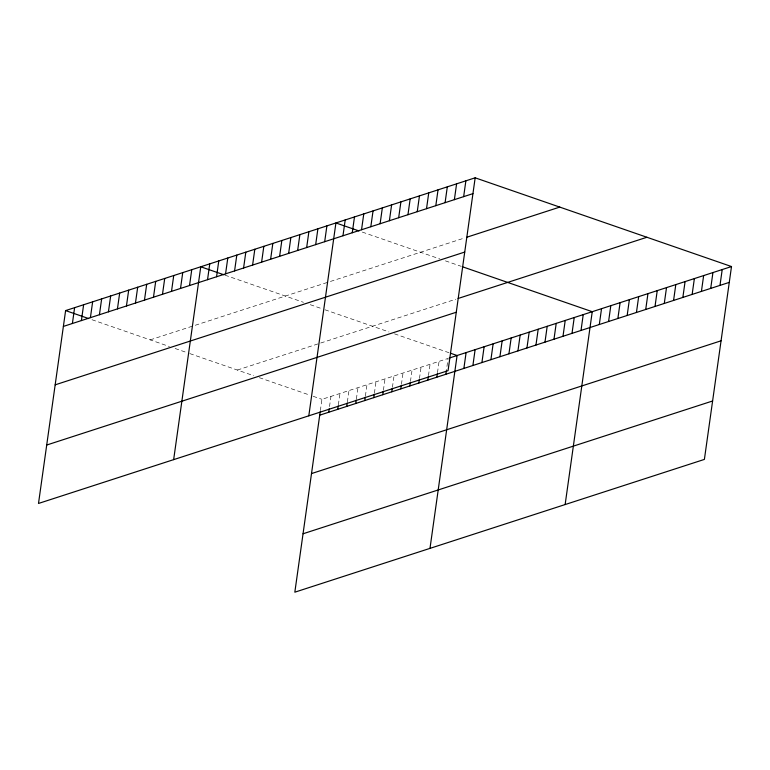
<?xml version="1.0" encoding="UTF-8"?>
<svg xmlns="http://www.w3.org/2000/svg" width="770" height="770" viewBox="0 0 770 770"><rect width="100%" height="100%" fill="white"/><g stroke="black" fill="none" stroke-linecap="round" stroke-linejoin="round"><path stroke-width="0.58" stroke-dasharray="3.85 2.89" d="M320.349 410.641L321.937 399.332L448.082 358.435L446.494 369.744M329.522 406.589L330.946 396.406M338.367 404.799L339.955 393.489M347.376 401.873L348.974 390.563M356.394 398.956L357.983 387.647M365.404 396.03L366.992 384.721M374.413 393.114L376.001 381.805M383.422 390.188L385.01 378.878M392.431 387.272L394.019 375.962M401.44 384.346L403.028 373.036M410.449 381.429L412.046 370.12M419.467 378.503L421.055 367.194M428.476 375.587L430.064 364.277M437.485 372.661L439.073 361.351M150.198 339.878L192.991 325.999M195.243 325.267L328.145 282.176M330.397 281.454L464.859 237.863M237.352 370.043L318.443 343.757M320.695 343.025L455.85 299.203M362.285 232.078L439.747 258.903M445.406 260.857L461.249 266.343M224.927 275.14L303.457 302.321M310.252 304.679L322.697 308.991M324.969 309.771L388.985 331.937M394.471 333.833L449.401 352.853M91.967 319.714L169.439 346.539M175.098 348.492L187.543 352.804M189.815 353.594L253.831 375.75M259.317 377.656L309.858 395.145M313.149 396.29L321.937 399.332"/><path stroke-width="1.16" d="M475.167 177.812L65.604 310.589L38.5 503.455L448.063 370.668L475.167 177.812L731.5 266.545L704.396 459.411L294.833 592.188L320.195 411.767M72.39 323.496L74.613 307.673M81.399 320.58L83.622 304.747M90.408 317.654L92.641 301.83M99.426 314.738L101.65 298.904M108.435 311.811L110.659 295.988M117.444 308.895L119.668 293.062M126.453 305.969L128.677 290.146M135.462 303.053L137.686 287.22M144.471 300.127L146.695 284.303M153.48 297.21L155.704 281.377M162.489 294.284L164.722 278.461M171.508 291.368L173.731 275.535M180.517 288.442L182.74 272.619M189.526 285.526L191.749 269.692M173.654 459.632L200.758 266.776L223.829 274.755M207.544 279.683L209.767 263.85M216.553 276.757L218.776 260.934M225.562 273.841L227.795 258.008M234.581 270.915L236.804 255.091M243.59 267.998L245.813 252.165M252.599 265.072L254.822 249.249M261.608 262.156L263.831 246.323M270.617 259.23L272.84 243.407M279.625 256.314L281.849 240.481M288.635 253.388L290.868 237.564M297.653 250.471L299.877 234.638M306.662 247.545L308.886 231.722M315.671 244.629L317.894 228.796M324.68 241.703L326.904 225.88M308.808 415.819L335.913 222.953L358.984 230.942M342.977 235.774L345.201 219.941M352.256 232.761L354.479 216.938M328.723 412.239L329.204 408.851M361.544 229.758L363.767 213.925M337.732 409.322L338.213 405.925M370.822 226.746L373.046 210.913M346.741 406.396L347.222 403.008M380.111 223.733L382.334 207.91M355.759 403.48L356.231 400.082M389.389 220.73L391.612 204.897M364.768 400.554L365.24 397.166M398.677 217.718L400.9 201.884M373.777 397.638L374.249 394.24M407.956 214.705L410.179 198.872M382.786 394.712L383.267 391.324M391.795 391.795L392.276 388.398M417.244 211.692L419.467 195.869M400.804 388.869L401.286 385.481M426.522 208.689L428.746 192.856M409.813 385.953L410.294 382.555M435.81 205.677L438.034 189.844M418.832 383.027L419.303 379.639M445.089 202.664L447.312 186.841M427.841 380.111L428.312 376.713M454.377 199.661L456.6 183.828M436.85 377.185L437.322 373.797M463.656 196.648L465.879 180.815M445.859 374.268L446.34 370.87M429.987 548.375L457.091 355.509L450.498 353.228M463.877 368.426L466.1 352.593M472.886 365.5L475.119 349.667M481.905 362.583L484.128 346.75M490.914 359.657L493.137 343.824M499.923 356.741L502.146 340.908M508.932 353.815L511.155 337.982M517.941 350.899L520.164 335.065M526.95 347.973L529.173 332.139M535.959 345.056L538.192 329.223M544.977 342.13L547.201 326.297M553.986 339.214L556.21 323.381M562.995 336.288L565.219 320.455M572.004 333.362L574.228 317.538M581.013 330.445L583.237 314.612M565.141 504.552L592.246 311.696L462.385 266.738M599.31 324.517L601.534 308.683M608.589 321.504L610.812 305.671M617.877 318.491L620.1 302.668M627.155 315.488L629.379 299.655M636.443 312.476L638.667 296.642M645.722 309.463L647.945 293.639M655.01 306.46L657.234 290.627M664.289 303.447L666.512 287.614M673.577 300.435L675.8 284.611M682.855 297.432L685.079 281.599M692.143 294.419L694.367 278.586M701.422 291.406L703.645 275.573M710.71 288.394L712.933 272.57M719.988 285.391L722.212 269.558M63.381 326.422L472.944 193.636M466.918 237.189L559.761 207.091M55.171 384.836L464.733 252.06M458.102 298.481L646.906 237.266M46.71 445.031L456.273 312.245M449.208 358.069L731.5 266.545M319.714 415.165L729.277 282.378M311.503 473.579L721.067 340.802M303.043 533.774L712.606 400.987M65.604 310.589L88.675 318.578"/></g></svg>
